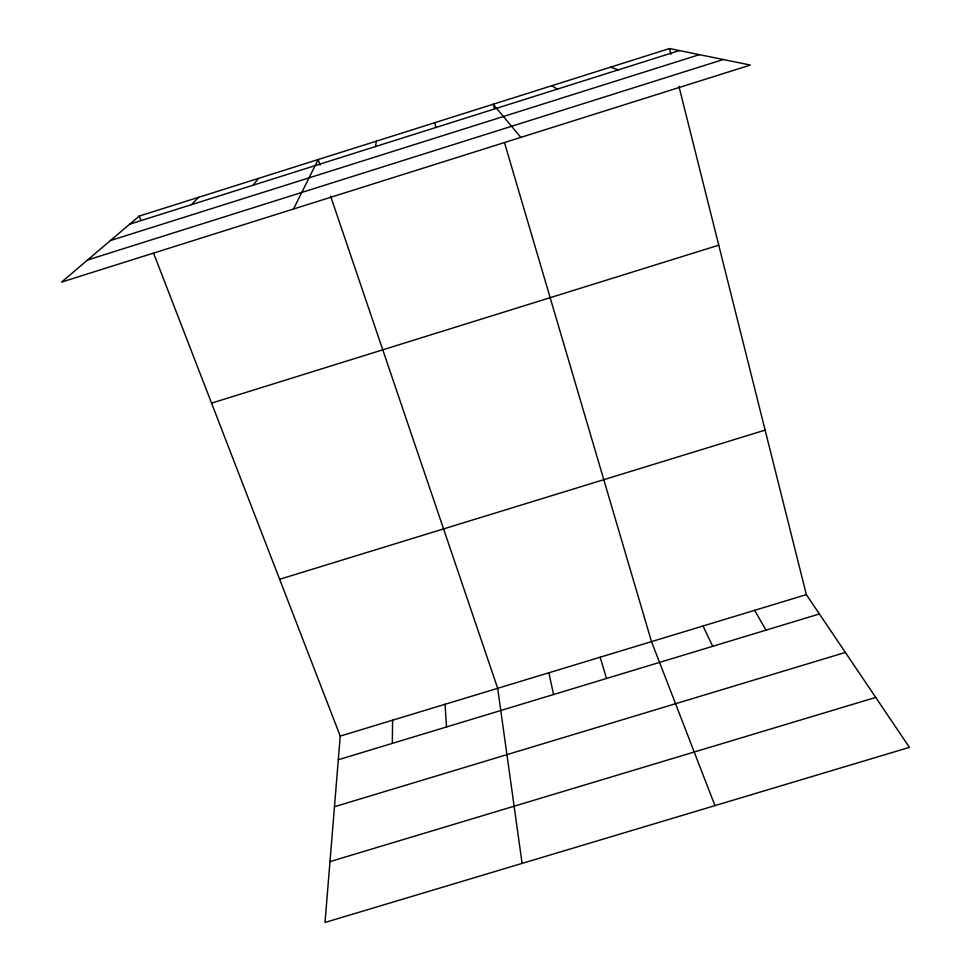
<?xml version="1.0" encoding="UTF-8"?>
<svg xmlns="http://www.w3.org/2000/svg" width="971" height="971" viewBox="0 0 971 971"><rect width="100%" height="100%" fill="white"/><g stroke="black" fill="none" stroke-linecap="round" stroke-linejoin="round"><path stroke-width="1.46" d="M392.333 743.373L392.6 720.203M153.673 253.395L340.238 736.091L325.018 922.45L909.426 747.354L806.355 594.628L678.935 86.334M375.461 146.56L376.36 141.159M293.509 209.008L318.172 159.535L320.09 165.167M253.164 185.194L258.383 178.433M191.348 204.711L198.739 197.283M139.241 216.072L61.574 282.076L750.401 65.057L669.468 48.55L139.241 216.072L140.844 220.223M129.689 224.192L679.384 50.577M110.451 240.541L699.399 54.655M87.548 260.01L723.274 59.522M211.557 403.147L718.758 245.178M279.624 579.286L765.112 430.117M340.238 736.091L806.355 594.628M338.296 759.747L819.403 613.963M334.461 806.743L845.365 652.439M329.982 861.617L875.721 697.409M610.553 67.169L618.284 69.876M551.783 85.727L557.342 89.114M520.844 137.384L493.159 104.249L494.433 108.546M754.625 610.322L765.998 630.143M703.016 625.992L712.714 646.298M714.959 805.614L651.505 641.625L504.544 142.858M330.589 196.106L497.674 688.305L522.095 863.401M600.127 657.221L606.511 678.474M434.692 122.722L435.93 127.468M669.468 48.55L670.925 54.364M548.846 672.782L553.579 694.508M445.082 704.266L446.49 726.963"/></g></svg>
